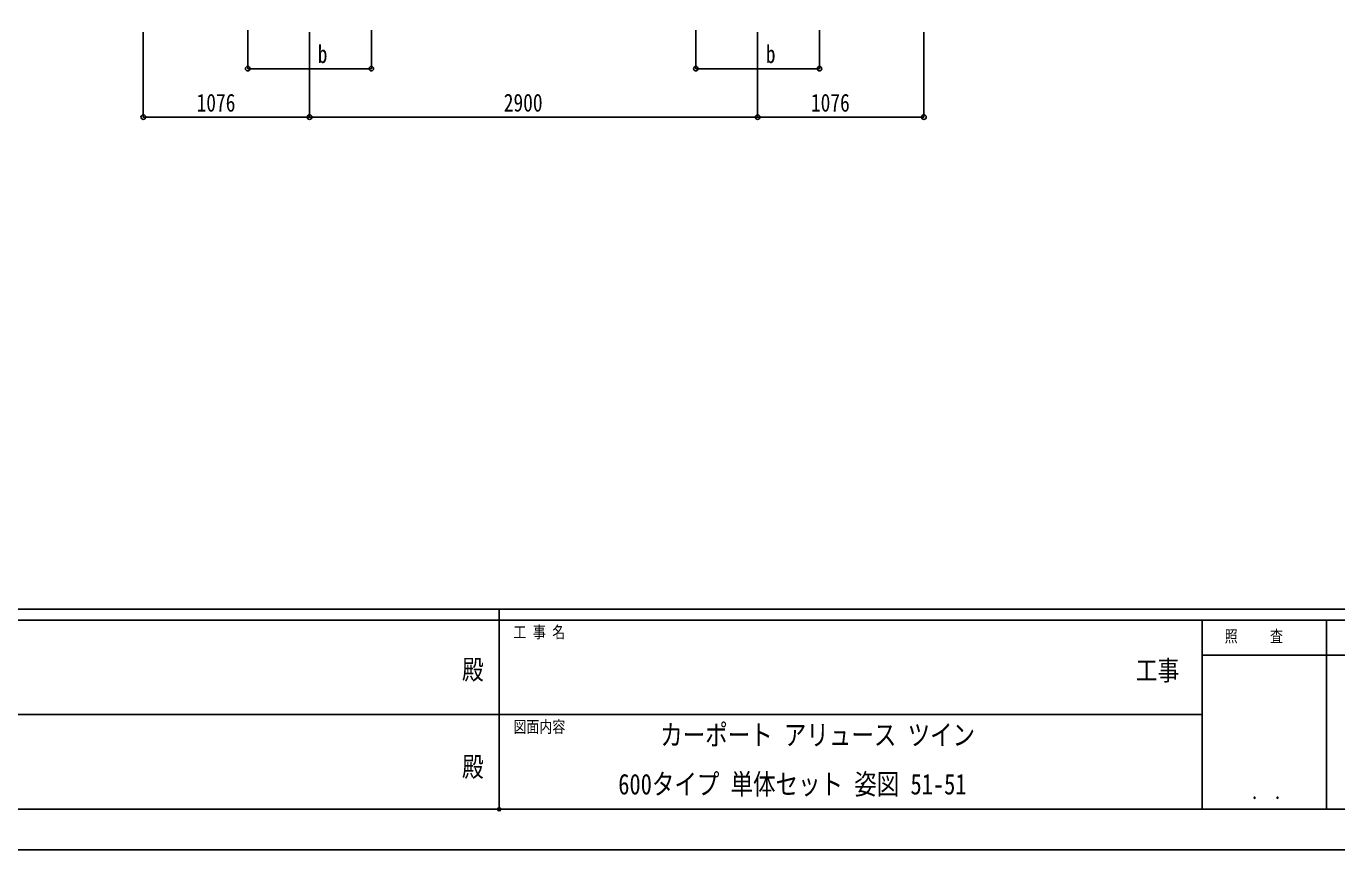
# Model space of a CAD drawing. Units: millimetres, scale not verified. Extents: x -14718 to 14718, y -10395 to 10395.
# Drawn here: x -3078 to 5403, y -10395 to -5063 of the extents above; entities that cross this region are included whole.
import ezdxf
from ezdxf.enums import TextEntityAlignment as Align

# ---------------------------------------------------------------- set-up
doc = ezdxf.new("R2010")
doc.units = ezdxf.units.MM
doc.header["$LTSCALE"] = 40
doc.header["$PDMODE"] = 32
doc.header["$PDSIZE"] = 20
for name, color, linetype in [('0-2_USER1', 3, 'Continuous'), ('0-7_YKK_D', 6, 'Continuous'), ('0-8_YKK_ZWAK', 7, 'Continuous')]:
    doc.layers.add(name, color=color, linetype=linetype)
doc.styles.add('ＭＳ ゴシック', font='')
doc.styles.get('ＭＳ ゴシック').set_extended_font_data('MS Gothic')

msp = doc.modelspace()

# ---------------------------------------------------------------- linework, layer by layer
at = {"layer": '0-7_YKK_D'}
for p, q in [((-1644.74, -5087.51), (-1644.74, -5338.51)), ((-844.74, -5087.51), (-844.74, -5338.51)), ((1255.26, -5087.51), (1255.26, -5338.51)), ((2055.26, -5087.51), (2055.26, -5338.51)), ((-2320.74, -5100.98), (-2320.74, -5651.97)), ((-1244.74, -5100.98), (-1244.74, -5651.97)), ((-1244.74, -5100.98), (-1244.74, -5651.97)), ((1655.26, -5100.98), (1655.26, -5651.97)), ((1655.26, -5100.98), (1655.26, -5651.97)), ((2731.26, -5100.98), (2731.26, -5651.97)), ((-1644.74, -5337.51), (-844.74, -5337.51)), ((1255.26, -5337.51), (2055.26, -5337.51)), ((-2320.74, -5650.97), (-1244.74, -5650.97)), ((-1244.74, -5650.97), (1655.26, -5650.97)), ((1655.26, -5650.97), (2731.26, -5650.97))]:
    msp.add_line(p, q, dxfattribs=at)
for centre in [(-1644.74, -5337.51), (-844.74, -5337.51), (1255.26, -5337.51), (2055.26, -5337.51), (-2320.74, -5650.97), (-1244.74, -5650.97), (-1244.74, -5650.97), (1655.26, -5650.97), (1655.26, -5650.97), (2731.26, -5650.97)]:
    msp.add_circle(centre, 14.88, dxfattribs=at)
at = {"layer": '0-8_YKK_ZWAK'}
for p, q in [((13632.57, -8837.5), (-13667.43, -8837.5)), ((-17.43, -8837.5), (-17.43, -10132.5)), ((-17.43, -8907.5), (-4567.43, -8907.5)), ((4532.57, -8907.5), (-17.43, -8907.5)), ((5337.57, -8907.5), (5337.57, -10132.5)), ((6947.57, -9135), (4532.57, -9135)), ((-4541.18, -9520), (-17.43, -9520)), ((-17.43, -9520), (4532.57, -9520)), ((-4567.43, -10132.5), (-17.43, -10132.5)), ((-17.43, -10132.5), (4532.57, -10132.5)), ((4532.57, -10132.5), (6947.57, -10132.5))]:
    msp.add_line(p, q, dxfattribs=at)
msp.add_lwpolyline([(-14717.5, -10395), (14717.5, -10395), (14717.5, 10395), (-14717.5, 10395)], close=True, dxfattribs=at)
msp.add_lwpolyline([(6947.57, -8907.5), (4532.57, -8907.5), (4532.57, -10132.5)], dxfattribs=at)
msp.add_point((-17.43, -10132.5), dxfattribs=at)

# ---------------------------------------------------------------- texts
at = {"layer": '0-2_USER1', "style": 'ＭＳ ゴシック', "width": 0.8}
for s, p in [('カーポート アリュース ツイン', (1024.82, -9758)), ('600タイプ 単体セット 姿図 51-51', (753.04, -10076.5))]:
    msp.add_text(s, height=133.4, dxfattribs=at).set_placement(p, align=Align.BOTTOM_LEFT)
at = {"layer": '0-7_YKK_D', "style": 'ＭＳ ゴシック', "width": 0.8}
for s, p in [('b', (-1191.85, -5335.51)), ('b', (1708.15, -5335.51)), ('1076', (-1975.94, -5649.97)), ('2900', (12.06, -5649.97)), ('1076', (2000.06, -5649.97))]:
    msp.add_text(s, height=115.5, dxfattribs=at).set_placement(p, align=Align.BOTTOM_LEFT)
at = {"layer": '0-8_YKK_ZWAK', "style": 'ＭＳ ゴシック', "width": 0.8}
for s, height, p in [('工 事 名', 76.98, (74.44, -9047.5)), ('照     査', 76.98, (4677.47, -9073.75)), ('殿', 128.3, (-257.83, -9330.42)), ('工事', 128.3, (4103.17, -9336.13)), ('図面内容', 76.98, (74.44, -9660)), ('殿', 128.3, (-257.83, -9960.42)), ('． ．', 90.71, (4847.5, -10095.23))]:
    msp.add_text(s, height=height, dxfattribs=at).set_placement(p, align=Align.BOTTOM_LEFT)

doc.saveas('drawing.dxf')
